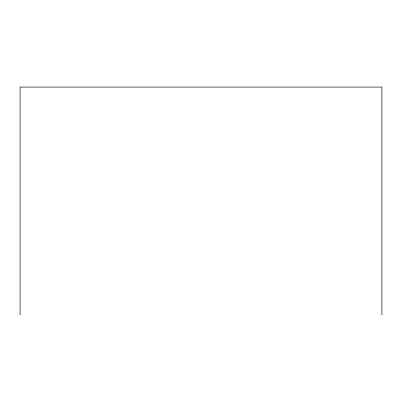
<?xml version="1.0" encoding="UTF-8"?>
<svg xmlns="http://www.w3.org/2000/svg" width="402" height="402" viewBox="0 0 402 402"><rect width="100%" height="100%" fill="white"/><g stroke="black" fill="none" stroke-linecap="round" stroke-linejoin="round"><path stroke-width="0.6" d="M381.9 314.927L381.9 87.073L20.1 87.073L20.1 314.927"/></g></svg>
